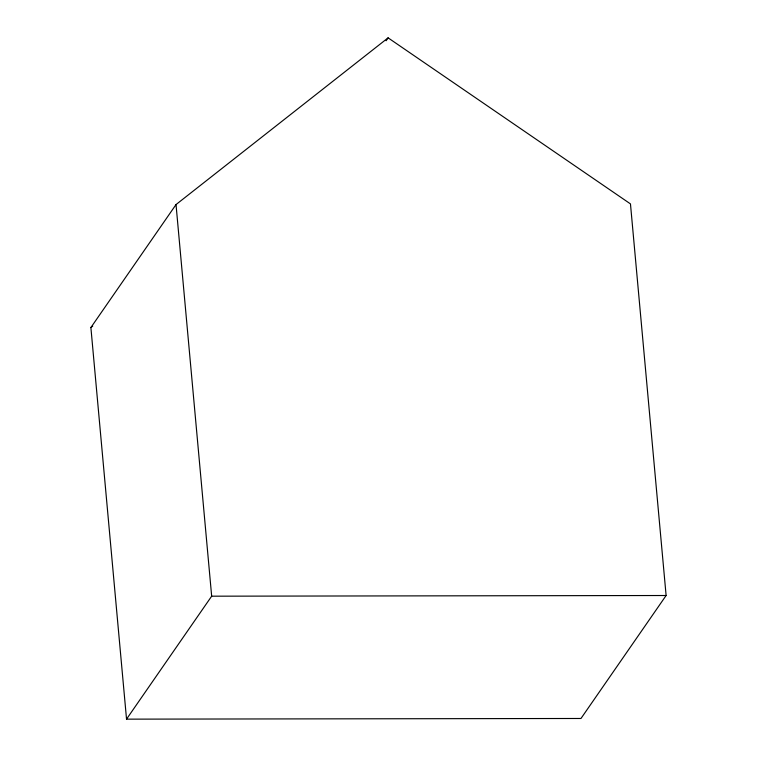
<?xml version="1.0" encoding="UTF-8"?>
<svg xmlns="http://www.w3.org/2000/svg" width="757" height="757" viewBox="0 0 757 757"><rect width="100%" height="100%" fill="white"/><g stroke="black" fill="none" stroke-linecap="round" stroke-linejoin="round"><path stroke-width="1.14" d="M90.887 327.535L176.021 204.57L388.104 37.85L630.467 203.898L666.113 595.513L580.979 718.478L126.533 719.15L90.887 327.535L92.742 326.078M386.089 40.755L388.104 37.85M126.533 719.15L211.667 596.185L176.021 204.57M211.667 596.185L666.113 595.513"/></g></svg>
